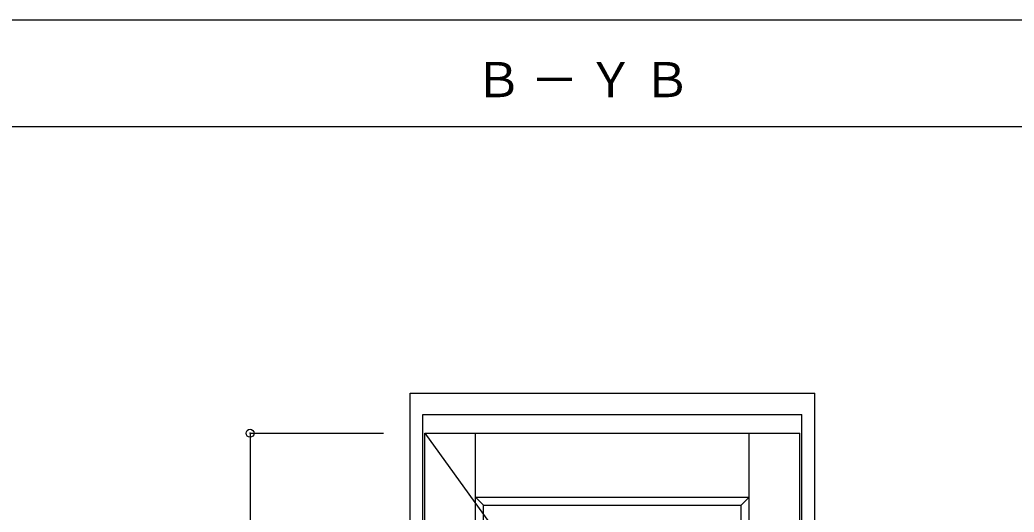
# Model space of a CAD drawing. Units: millimetres, scale not verified. Extents: x -6000 to 5700, y -4307 to 4260.
# Drawn here: x -966 to 899, y -738 to 184 of the extents above; entities that cross this region are included whole.
import ezdxf

# ---------------------------------------------------------------- set-up
doc = ezdxf.new("R2010")
doc.units = ezdxf.units.MM
doc.header["$LTSCALE"] = 30
doc.header["$PDMODE"] = 32
doc.header["$PDSIZE"] = 15
doc.linetypes.add('CHAIN2', pattern=[12, 9, -1, 1, -1])
for name, color, linetype in [('0-2_扉', 7, 'Continuous'), ('0-4_枠', 3, 'Continuous'), ('0-7', 7, 'CHAIN2'), ('0-A_文字', 7, 'Continuous'), ('0-B_寸法', 7, 'Continuous'), ('F-1_枠', 6, 'Continuous')]:
    doc.layers.add(name, color=color, linetype=linetype)
doc.styles.add('ＭＳ ゴシック', font='')
doc.styles.get('ＭＳ ゴシック').set_extended_font_data('MS Gothic')

msp = doc.modelspace()

# ---------------------------------------------------------------- linework, layer by layer
at = {"layer": '0-2_扉'}
for p, q in [((-206.2, -2537.5), (-206.2, -590.5)), ((-206.2, -590.5), (496.8, -590.5)), ((-111.2, -1575.51), (-111.2, -590.5)), ((401.8, -2537.5), (401.8, -590.5)), ((496.8, -2537.5), (496.8, -590.5)), ((-111.2, -710.5), (-96.2, -725.5)), ((-111.2, -710.5), (185.3, -710.5)), ((-96.2, -725.5), (386.8, -725.5)), ((-96.2, -1569), (-96.2, -725.5)), ((185.3, -710.5), (401.8, -710.5)), ((401.8, -710.5), (386.8, -725.5)), ((386.8, -1722.5), (386.8, -725.5))]:
    msp.add_line(p, q, dxfattribs=at)
at = {"layer": '0-4_枠'}
for p, q in [((-234.2, -2562.5), (-234.2, -515.5)), ((-234.2, -515.5), (524.8, -515.5)), ((524.8, -2562.5), (524.8, -515.5)), ((-210.2, -2562.5), (-210.2, -555.5)), ((-210.2, -555.5), (500.8, -555.5)), ((500.8, -2562.5), (500.8, -555.5))]:
    msp.add_line(p, q, dxfattribs=at)
at = {"layer": '0-7'}
msp.add_line((-206.2, -590.5), (496.8, -1564), dxfattribs=at)
at = {"layer": '0-B_寸法', "color": 4}
for q in [(-284.2, -590.5), (-534.2, -2537.5)]:
    msp.add_line((-534.2, -590.5), q, dxfattribs=at)
at = {"layer": '0-B_寸法'}
msp.add_point((-534.2, -590.5), dxfattribs=at)
at = {"layer": 'F-1_枠'}
for p, q in [((-6000, 184.5), (5700, 184.5)), ((-6000, -15.5), (5700, -15.5))]:
    msp.add_line(p, q, dxfattribs=at)

# ---------------------------------------------------------------- texts
at = {"layer": '0-A_文字', "insert": (-113.5, 39.5), "char_height": 65.98, "attachment_point": 7, "style": 'ＭＳ ゴシック'}
msp.add_mtext('\\T1.17;Ｂ－ＹＢ', dxfattribs=at)

doc.saveas('drawing.dxf')
